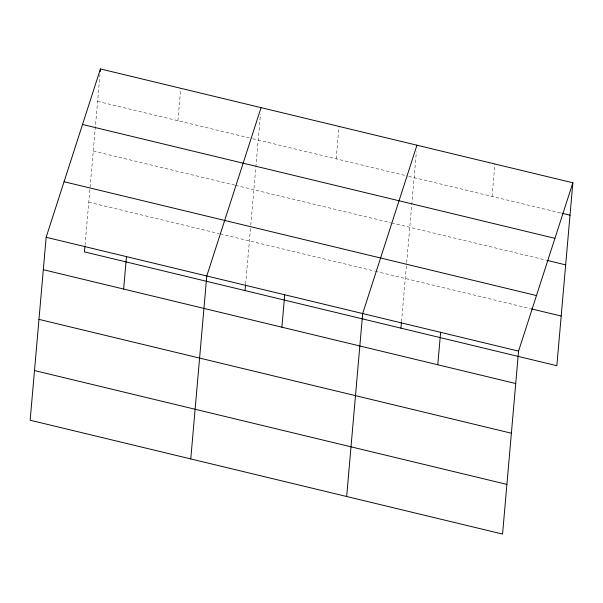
<?xml version="1.0" encoding="UTF-8"?>
<svg xmlns="http://www.w3.org/2000/svg" width="603" height="603" viewBox="0 0 603 603"><rect width="100%" height="100%" fill="white"/><g stroke="black" fill="none" stroke-linecap="round" stroke-linejoin="round"><path stroke-width="0.45" stroke-dasharray="3.02 2.26" d="M85.008 245.315L99.955 74.493M177.915 120.713L180.749 88.287M245.625 284.028L250.697 226.027M250.78 225.092L260.488 114.125M336.173 158.845L339.007 126.426M401.523 321.595L406.595 263.594M406.678 262.659L416.387 151.692M492.063 196.412L494.905 163.993M97.603 101.357L251.835 138.524M252.747 138.743L407.771 176.099M408.676 176.317L561.853 213.236M93.254 151.029L234.71 185.113M235.622 185.34L390.736 222.718M391.641 222.937L546.635 260.285M88.777 202.209L219.281 233.655M220.193 233.874L374.478 271.056M375.383 271.275L530.376 308.623"/><path stroke-width="0.9" d="M46.152 237.281L30.15 420.223L502.563 534.07L518.565 351.119L572.85 182.777L100.437 68.93L46.152 237.281L518.565 351.119M84.925 246.258L84.435 251.881L556.848 365.719L572.85 182.777M100.196 71.712L100.437 68.93M123.63 289.056L126.464 256.629M190.767 458.928L206.776 275.986L261.061 107.643M245.052 290.586L245.542 284.963M281.887 327.195L284.722 294.769M346.665 496.495L362.674 313.552L416.952 145.21M400.95 328.153L401.44 322.53M437.786 364.762L440.62 332.336M561.853 213.236L570.016 215.196M82.528 124.489L554.933 238.328M547.539 260.504L565.667 264.868M64.069 181.729L536.482 295.568M531.281 308.842L561.189 316.047M43.318 269.699L515.731 383.546M38.976 319.371L511.382 433.218M34.499 370.551L506.904 484.397"/></g></svg>
